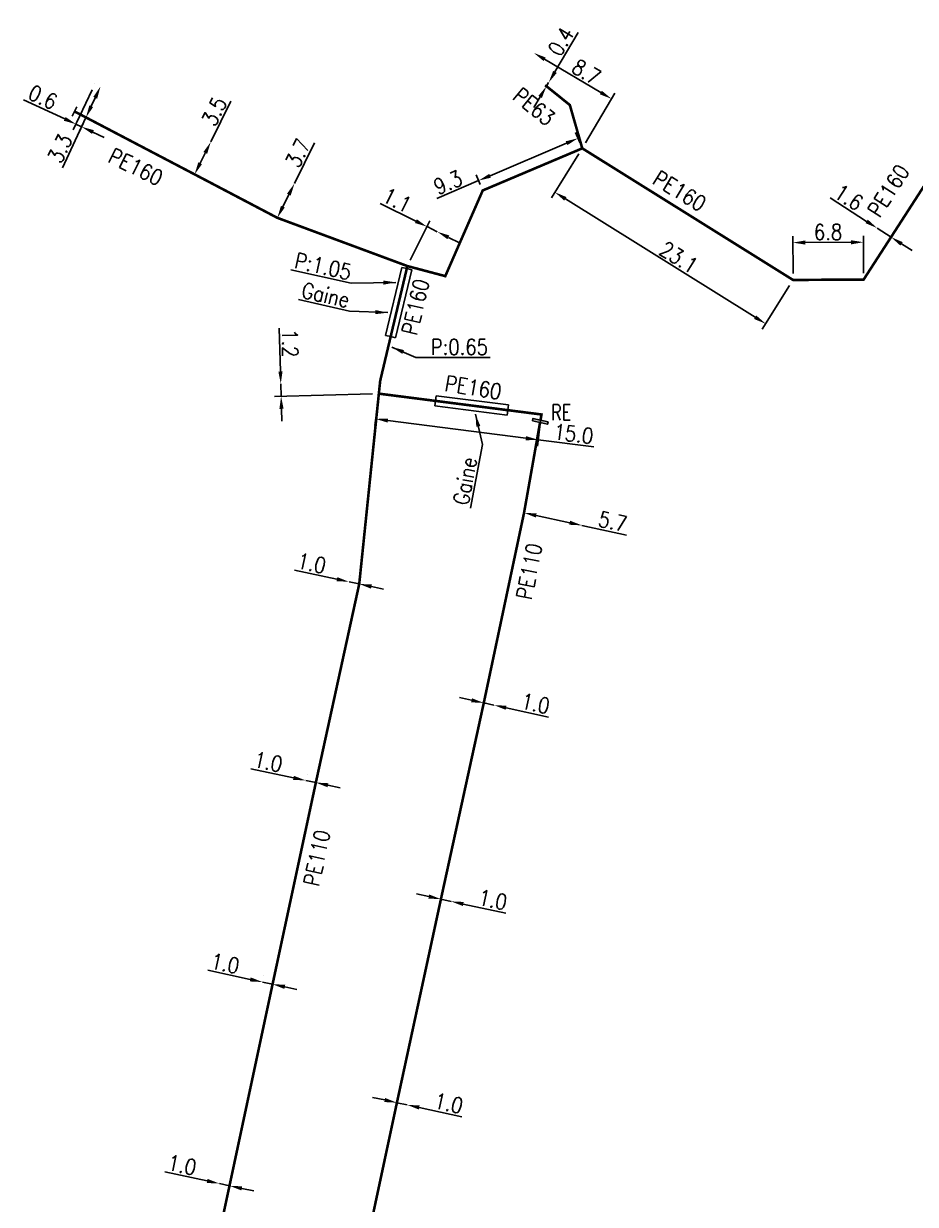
# Model space of a CAD drawing. Header units: millimetres. Extents: x 101000 to 102000, y 121011 to 122007.
# Drawn here: x 101834.1 to 101920, y 121892.1 to 122005.9 of the extents above; entities that cross this region are included whole.
import ezdxf
from ezdxf.enums import TextEntityAlignment as Align

# ---------------------------------------------------------------- set-up
doc = ezdxf.new("R2010")
doc.units = ezdxf.units.MM
doc.header["$PDMODE"] = 34
doc.linetypes.add('L_25_PE', pattern=[2000, 1000, 1000])
doc.layers.get('0').update_dxf_attribs({"linetype": 'CONTINUOUS'})
doc.layers.get('Defpoints').update_dxf_attribs({"linetype": 'CONTINUOUS'})
for name, color, linetype in [('L_150', 1, 'CONTINUOUS'), ('L_340', 7, 'CONTINUOUS'), ('L_400', 7, 'CONTINUOUS')]:
    doc.layers.add(name, color=color, linetype=linetype)
doc.styles.add('G_ROMANS', font='ROMANS.SHX', dxfattribs={"width": 0.75})
doc.styles.get("Standard").update_dxf_attribs({"font": 'romans.shx', "width": 0.85})
doc.dimstyles.get("Standard").update_dxf_attribs({"dimtxt": 1.5, "dimasz": 1.2, "dimexe": 0.625, "dimexo": 0.625, "dimgap": 0.25, "dimtad": 1, "dimdec": 1, "dimzin": 0, "dimdsep": 46, "dimtxsty": 'Standard', "dimcen": -0.5, "dimadec": 0, "dimazin": 0, "dimtfac": 1, "dimtdec": 1, "dimtmove": 0, "dimatfit": 3, "dimfxl": 0, "dimtolj": 1, "dimtzin": 0, "dimarcsym": 0})

# ---------------------------------------------------------------- blocks, each defined once
blk = doc.blocks.new('*D278')
at = {"layer": 'Defpoints', "color": 0, "linetype": 'Continuous', "transparency": 16777216}
for p in [(101870.07, 121901.9), (101871.05, 121901.69), (101871.05, 121901.69)]:
    blk.add_point(p, dxfattribs=at)
at = {"layer": 'L_150', "color": 0, "linetype": 'Continuous', "lineweight": -2, "transparency": 16777216}
for p, q in [((101868.9, 121902.16), (101867.72, 121902.41)), ((101870.07, 121901.9), (101871.05, 121901.69)), ((101872.22, 121901.43), (101876.31, 121900.54))]:
    blk.add_line(p, q, dxfattribs=at)
at = {"layer": 'L_150', "color": 0, "linetype": 'Continuous', "transparency": 16777216}
for points in [[(101868.94, 121902.35), (101868.85, 121901.96), (101870.07, 121901.9)], [(101872.26, 121901.63), (101872.18, 121901.24), (101871.05, 121901.69)]]:
    blk.add_solid(points, dxfattribs=at)
at = {"layer": 'L_150', "color": 0, "linetype": 'Continuous', "transparency": 16777216, "insert": (101875.06, 121901.84), "char_height": 1.5, "attachment_point": 5, "rotation": 347.7155}
blk.add_mtext('\\A1;1.0', dxfattribs=at)
blk = doc.blocks.new('*D279')
at = {"layer": 'Defpoints', "color": 0, "linetype": 'Continuous', "transparency": 16777216}
for p in [(101874.31, 121921.52), (101875.29, 121921.31), (101875.29, 121921.31)]:
    blk.add_point(p, dxfattribs=at)
at = {"layer": 'L_150', "color": 0, "linetype": 'Continuous', "lineweight": -2, "transparency": 16777216}
for p, q in [((101873.14, 121921.77), (101871.97, 121922.03)), ((101874.31, 121921.52), (101875.29, 121921.31)), ((101876.46, 121921.05), (101880.56, 121920.16))]:
    blk.add_line(p, q, dxfattribs=at)
at = {"layer": 'L_150', "color": 0, "linetype": 'Continuous', "transparency": 16777216}
for points in [[(101873.18, 121921.97), (101873.1, 121921.58), (101874.31, 121921.52)], [(101876.51, 121921.25), (101876.42, 121920.86), (101875.29, 121921.31)]]:
    blk.add_solid(points, dxfattribs=at)
at = {"layer": 'L_150', "color": 0, "linetype": 'Continuous', "transparency": 16777216, "insert": (101879.31, 121921.46), "char_height": 1.5, "attachment_point": 5, "rotation": 347.7155}
blk.add_mtext('\\A1;1.0', dxfattribs=at)
blk = doc.blocks.new('*D280')
at = {"layer": 'Defpoints', "color": 0, "linetype": 'Continuous', "transparency": 16777216}
for p in [(101878.44, 121940.44), (101879.42, 121940.23), (101879.42, 121940.23)]:
    blk.add_point(p, dxfattribs=at)
at = {"layer": 'L_150', "color": 0, "linetype": 'Continuous', "lineweight": -2, "transparency": 16777216}
for p, q in [((101877.27, 121940.7), (101876.09, 121940.95)), ((101878.44, 121940.44), (101879.42, 121940.23)), ((101880.59, 121939.97), (101884.68, 121939.08))]:
    blk.add_line(p, q, dxfattribs=at)
at = {"layer": 'L_150', "color": 0, "linetype": 'Continuous', "transparency": 16777216}
for points in [[(101877.31, 121940.89), (101877.22, 121940.5), (101878.44, 121940.44)], [(101880.63, 121940.17), (101880.55, 121939.78), (101879.42, 121940.23)]]:
    blk.add_solid(points, dxfattribs=at)
at = {"layer": 'L_150', "color": 0, "linetype": 'Continuous', "transparency": 16777216, "insert": (101883.43, 121940.38), "char_height": 1.5, "attachment_point": 5, "rotation": 347.7155}
blk.add_mtext('\\A1;1.0', dxfattribs=at)
blk = doc.blocks.new('*D281')
at = {"layer": 'Defpoints', "color": 0, "linetype": 'Continuous', "transparency": 16777216}
for p in [(101882.32, 121958.77), (101887.89, 121957.56), (101887.89, 121957.56)]:
    blk.add_point(p, dxfattribs=at)
at = {"layer": 'L_150', "color": 0, "linetype": 'Continuous', "lineweight": -2, "transparency": 16777216}
for p, q in [((101883.49, 121958.52), (101886.72, 121957.82)), ((101887.89, 121957.56), (101892.2, 121956.62))]:
    blk.add_line(p, q, dxfattribs=at)
at = {"layer": 'L_150', "color": 0, "linetype": 'Continuous', "transparency": 16777216}
for points in [[(101883.53, 121958.71), (101883.45, 121958.32), (101882.32, 121958.77)], [(101886.76, 121958.01), (101886.67, 121957.62), (101887.89, 121957.56)]]:
    blk.add_solid(points, dxfattribs=at)
at = {"layer": 'L_150', "color": 0, "linetype": 'Continuous', "transparency": 16777216, "insert": (101890.87, 121957.93), "char_height": 1.5, "attachment_point": 5, "rotation": 347.7155}
blk.add_mtext('\\A1;5.7', dxfattribs=at)
blk = doc.blocks.new('*D287')
at = {"layer": 'Defpoints', "color": 0, "linetype": 'Continuous', "transparency": 16777216}
for p in [(101852.97, 121894.1), (101852.97, 121894.1), (101853.94, 121893.89)]:
    blk.add_point(p, dxfattribs=at)
at = {"layer": 'L_150', "color": 0, "linetype": 'Continuous', "lineweight": -2, "transparency": 16777216}
for p, q in [((101851.79, 121894.35), (101847.7, 121895.23)), ((101853.94, 121893.89), (101852.97, 121894.1)), ((101855.12, 121893.64), (101856.29, 121893.39))]:
    blk.add_line(p, q, dxfattribs=at)
at = {"layer": 'L_150', "color": 0, "linetype": 'Continuous', "transparency": 16777216}
for points in [[(101851.83, 121894.55), (101851.75, 121894.16), (101852.97, 121894.1)], [(101855.16, 121893.83), (101855.08, 121893.44), (101853.94, 121893.89)]]:
    blk.add_solid(points, dxfattribs=at)
at = {"layer": 'L_150', "color": 0, "linetype": 'Continuous', "transparency": 16777216, "insert": (101849.37, 121895.89), "char_height": 1.5, "attachment_point": 5, "rotation": 347.9204}
blk.add_mtext('\\A1;1.0', dxfattribs=at)
blk = doc.blocks.new('*D288')
at = {"layer": 'Defpoints', "color": 0, "linetype": 'Continuous', "transparency": 16777216}
for p in [(101857.12, 121913.53), (101857.12, 121913.53), (101858.09, 121913.32)]:
    blk.add_point(p, dxfattribs=at)
at = {"layer": 'L_150', "color": 0, "linetype": 'Continuous', "lineweight": -2, "transparency": 16777216}
for p, q in [((101855.94, 121913.78), (101851.85, 121914.66)), ((101857.25, 121914.14), (101857.25, 121914.14)), ((101858.09, 121913.32), (101857.12, 121913.53)), ((101858.22, 121913.93), (101858.22, 121913.93)), ((101859.27, 121913.07), (101860.44, 121912.82))]:
    blk.add_line(p, q, dxfattribs=at)
at = {"layer": 'L_150', "color": 0, "linetype": 'Continuous', "transparency": 16777216}
for points in [[(101855.98, 121913.98), (101855.9, 121913.59), (101857.12, 121913.53)], [(101859.31, 121913.27), (101859.22, 121912.87), (101858.09, 121913.32)]]:
    blk.add_solid(points, dxfattribs=at)
at = {"layer": 'L_150', "color": 0, "linetype": 'Continuous', "transparency": 16777216, "insert": (101853.52, 121915.32), "char_height": 1.5, "attachment_point": 5, "rotation": 347.9204}
blk.add_mtext('\\A1;1.0', dxfattribs=at)
blk = doc.blocks.new('*D289')
at = {"layer": 'Defpoints', "color": 0, "linetype": 'Continuous', "transparency": 16777216}
for p in [(101861.28, 121932.97), (101861.28, 121932.97), (101862.26, 121932.76)]:
    blk.add_point(p, dxfattribs=at)
at = {"layer": 'L_150', "color": 0, "linetype": 'Continuous', "lineweight": -2, "transparency": 16777216}
for p, q in [((101860.1, 121933.22), (101856.01, 121934.1)), ((101861.41, 121933.58), (101861.41, 121933.58)), ((101862.26, 121932.76), (101861.28, 121932.97)), ((101862.39, 121933.37), (101862.39, 121933.37)), ((101863.43, 121932.51), (101864.6, 121932.26))]:
    blk.add_line(p, q, dxfattribs=at)
at = {"layer": 'L_150', "color": 0, "linetype": 'Continuous', "transparency": 16777216}
for points in [[(101860.15, 121933.41), (101860.06, 121933.02), (101861.28, 121932.97)], [(101863.47, 121932.7), (101863.39, 121932.31), (101862.26, 121932.76)]]:
    blk.add_solid(points, dxfattribs=at)
at = {"layer": 'L_150', "color": 0, "linetype": 'Continuous', "transparency": 16777216, "insert": (101857.68, 121934.76), "char_height": 1.5, "attachment_point": 5, "rotation": 347.9204}
blk.add_mtext('\\A1;1.0', dxfattribs=at)
blk = doc.blocks.new('*D290')
at = {"layer": 'Defpoints', "color": 0, "linetype": 'Continuous', "transparency": 16777216}
for p in [(101865.46, 121952.12), (101865.46, 121952.12), (101866.44, 121951.91)]:
    blk.add_point(p, dxfattribs=at)
at = {"layer": 'L_150', "color": 0, "linetype": 'Continuous', "lineweight": -2, "transparency": 16777216}
for p, q in [((101864.29, 121952.37), (101860.19, 121953.25)), ((101866.44, 121951.91), (101865.46, 121952.12)), ((101865.59, 121952.73), (101865.59, 121952.73)), ((101866.57, 121952.52), (101866.57, 121952.52)), ((101867.62, 121951.66), (101868.79, 121951.41))]:
    blk.add_line(p, q, dxfattribs=at)
at = {"layer": 'L_150', "color": 0, "linetype": 'Continuous', "transparency": 16777216}
for points in [[(101864.33, 121952.57), (101864.25, 121952.18), (101865.46, 121952.12)], [(101867.66, 121951.86), (101867.57, 121951.46), (101866.44, 121951.91)]]:
    blk.add_solid(points, dxfattribs=at)
at = {"layer": 'L_150', "color": 0, "linetype": 'Continuous', "transparency": 16777216, "insert": (101861.86, 121953.91), "char_height": 1.5, "attachment_point": 5, "rotation": 347.9204}
blk.add_mtext('\\A1;1.0', dxfattribs=at)
blk = doc.blocks.new('*D307')
at = {"layer": 'Defpoints', "color": 0, "linetype": 'Continuous', "transparency": 16777216}
for p in [(101916.34, 121986.22), (101916.34, 121986.22), (101917.68, 121985.35)]:
    blk.add_point(p, dxfattribs=at)
at = {"layer": 'L_150', "color": 0, "linetype": 'Continuous', "lineweight": -2, "transparency": 16777216}
for p, q in [((101915.33, 121986.87), (101911.81, 121989.14)), ((101917.68, 121985.35), (101916.34, 121986.22)), ((101918.69, 121984.7), (101919.7, 121984.05))]:
    blk.add_line(p, q, dxfattribs=at)
at = {"layer": 'L_150', "color": 0, "linetype": 'Continuous', "transparency": 16777216}
for points in [[(101915.44, 121987.04), (101915.22, 121986.7), (101916.34, 121986.22)], [(101918.8, 121984.87), (101918.58, 121984.53), (101917.68, 121985.35)]]:
    blk.add_solid(points, dxfattribs=at)
at = {"layer": 'L_150', "color": 0, "linetype": 'Continuous', "transparency": 16777216, "insert": (101913.61, 121989.17), "char_height": 1.5, "attachment_point": 5, "rotation": 327.1631}
blk.add_mtext('\\A1;1.6', dxfattribs=at)
blk = doc.blocks.new('*D308')
at = {"layer": 'Defpoints', "color": 0, "linetype": 'Continuous', "transparency": 16777216}
for p in [(101884.48, 121999.9), (101884.69, 122000.25), (101884.69, 122000.25)]:
    blk.add_point(p, dxfattribs=at)
at = {"layer": 'L_150', "color": 0, "linetype": 'Continuous', "lineweight": -2, "transparency": 16777216}
for p, q in [((101885.3, 122001.28), (101887.55, 122005.09)), ((101884.48, 121999.9), (101884.69, 122000.25)), ((101883.87, 121998.87), (101883.26, 121997.84))]:
    blk.add_line(p, q, dxfattribs=at)
at = {"layer": 'L_150', "color": 0, "linetype": 'Continuous', "transparency": 16777216}
for points in [[(101885.13, 122001.38), (101885.47, 122001.18), (101884.69, 122000.25)], [(101883.7, 121998.97), (101884.04, 121998.77), (101884.48, 121999.9)]]:
    blk.add_solid(points, dxfattribs=at)
at = {"layer": 'L_150', "color": 0, "linetype": 'Continuous', "transparency": 16777216, "insert": (101885.87, 122004.21), "char_height": 1.5, "attachment_point": 5, "rotation": 59.3916}
blk.add_mtext('\\A1;0.4', dxfattribs=at)
blk = doc.blocks.new('*D309')
at = {"layer": 'Defpoints', "color": 0, "linetype": 'Continuous', "transparency": 16777216}
for p in [(101883.26, 122003.11), (101883.26, 122003.11), (101887.93, 121993.91)]:
    blk.add_point(p, dxfattribs=at)
at = {"layer": 'L_150', "color": 0, "linetype": 'Continuous', "lineweight": -2, "transparency": 16777216}
for p, q in [((101889.72, 121999.29), (101884.3, 122002.5)), ((101888.25, 121994.44), (101891.07, 121999.22))]:
    blk.add_line(p, q, dxfattribs=at)
at = {"layer": 'L_150', "color": 0, "linetype": 'Continuous', "transparency": 16777216}
for points in [[(101884.4, 122002.67), (101884.2, 122002.33), (101883.26, 122003.11)], [(101889.82, 121999.46), (101889.62, 121999.12), (101890.75, 121998.68)]]:
    blk.add_solid(points, dxfattribs=at)
at = {"layer": 'L_150', "color": 0, "linetype": 'Continuous', "transparency": 16777216, "insert": (101888.33, 122001.27), "char_height": 1.5, "attachment_point": 5, "rotation": 329.3923}
blk.add_mtext('\\A1;8.7', dxfattribs=at)
blk = doc.blocks.new('*D310')
at = {"layer": 'Defpoints', "color": 0, "linetype": 'Continuous', "transparency": 16777216}
for p in [(101873.96, 121985.87), (101873.96, 121985.87), (101871.08, 121982.56)]:
    blk.add_point(p, dxfattribs=at)
at = {"layer": 'L_150', "color": 0, "linetype": 'Continuous', "lineweight": -2, "transparency": 16777216}
for p, q in [((101871.9, 121986.89), (101868.47, 121988.6)), ((101871.36, 121983.12), (101873.25, 121986.92)), ((101873.96, 121985.87), (101872.97, 121986.36)), ((101875.03, 121985.33), (101876.1, 121984.79))]:
    blk.add_line(p, q, dxfattribs=at)
at = {"layer": 'L_150', "color": 0, "linetype": 'Continuous', "transparency": 16777216}
for points in [[(101871.99, 121987.07), (101871.81, 121986.71), (101872.97, 121986.36)], [(101875.12, 121985.51), (101874.94, 121985.15), (101873.96, 121985.87)]]:
    blk.add_solid(points, dxfattribs=at)
at = {"layer": 'L_150', "color": 0, "linetype": 'Continuous', "transparency": 16777216, "insert": (101870.1, 121988.91), "char_height": 1.5, "attachment_point": 5, "rotation": 333.4821}
blk.add_mtext('\\A1;1.1', dxfattribs=at)
blk = doc.blocks.new('*D311')
at = {"layer": 'Defpoints', "color": 0, "linetype": 'Continuous', "transparency": 16777216}
for p in [(101858.88, 121971.2), (101858.91, 121970), (101868.33, 121970.26)]:
    blk.add_point(p, dxfattribs=at)
at = {"layer": 'L_150', "color": 0, "linetype": 'Continuous', "lineweight": -2, "transparency": 16777216}
for p, q in [((101858.85, 121972.4), (101858.73, 121976.58)), ((101858.91, 121970), (101858.88, 121971.2)), ((101867.71, 121970.25), (101858.29, 121969.98)), ((101858.95, 121968.8), (101858.98, 121967.6))]:
    blk.add_line(p, q, dxfattribs=at)
at = {"layer": 'L_150', "color": 0, "linetype": 'Continuous', "transparency": 16777216}
for points in [[(101859.05, 121972.4), (101858.65, 121972.39), (101858.88, 121971.2)], [(101859.15, 121968.8), (101858.75, 121968.79), (101858.91, 121970)]]:
    blk.add_solid(points, dxfattribs=at)
at = {"layer": 'L_150', "color": 0, "linetype": 'Continuous', "transparency": 16777216, "insert": (101859.77, 121975.12), "char_height": 1.5, "attachment_point": 5, "rotation": 271.6209}
blk.add_mtext('\\A1;1.2', dxfattribs=at)
blk = doc.blocks.new('L_340_20')
at = {"linetype": 'Continuous'}
blk.add_hatch(color=0, dxfattribs=at).paths.add_polyline_path([(0.125, 0.75), (-0.125, 0.75), (-0.125, -0.75), (0.125, -0.75)])
at = {"color": 0, "linetype": 'Continuous'}
blk.add_lwpolyline([(-0.125, 0.75), (0.125, 0.75), (0.125, -0.75), (-0.125, -0.75)], close=True, dxfattribs=at)
at = {"color": 0, "linetype": 'Continuous', "width": 0.75}
for tag, height, flags, p in [('RE', 1.5, 8, (0, 3)), ('DEF_LEG', 1.2, 3, (0, -5)), ('DEF_COUP', 1.2, 3, (0, -7.5)), ('DEF_TYPE', 1.2, 3, (0, -10))]:
    blk.add_attdef(tag, text='', height=height, dxfattribs=dict(at, flags=flags)).set_placement(p, align=Align.MIDDLE)
blk = doc.blocks.new('*D312')
at = {"layer": 'Defpoints', "color": 0, "linetype": 'Continuous', "transparency": 16777216}
for p in [(101860.2, 121990.52), (101860.2, 121990.52), (101858.55, 121987.21)]:
    blk.add_point(p, dxfattribs=at)
at = {"layer": 'L_150', "color": 0, "linetype": 'Continuous', "lineweight": -2, "transparency": 16777216}
for p, q in [((101860.2, 121990.52), (101862.14, 121994.44)), ((101859.08, 121988.28), (101859.66, 121989.45))]:
    blk.add_line(p, q, dxfattribs=at)
at = {"layer": 'L_150', "color": 0, "linetype": 'Continuous', "transparency": 16777216}
for points in [[(101859.48, 121989.54), (101859.84, 121989.36), (101860.2, 121990.52)], [(101858.9, 121988.37), (101859.26, 121988.2), (101858.55, 121987.21)]]:
    blk.add_solid(points, dxfattribs=at)
at = {"layer": 'L_150', "color": 0, "linetype": 'Continuous', "transparency": 16777216, "insert": (101860.54, 121993.46), "char_height": 1.5, "attachment_point": 5, "rotation": 63.545}
blk.add_mtext('\\A1;3.7', dxfattribs=at)
blk = doc.blocks.new('*D313')
at = {"layer": 'Defpoints', "color": 0, "linetype": 'Continuous', "transparency": 16777216}
for p in [(101852.14, 121994.53), (101852.14, 121994.53), (101850.58, 121991.4)]:
    blk.add_point(p, dxfattribs=at)
at = {"layer": 'L_150', "color": 0, "linetype": 'Continuous', "lineweight": -2, "transparency": 16777216}
for p, q in [((101852.14, 121994.53), (101854.08, 121998.45)), ((101851.11, 121992.47), (101851.6, 121993.46))]:
    blk.add_line(p, q, dxfattribs=at)
at = {"layer": 'L_150', "color": 0, "linetype": 'Continuous', "transparency": 16777216}
for points in [[(101851.42, 121993.55), (101851.78, 121993.37), (101852.14, 121994.53)], [(101850.93, 121992.56), (101851.29, 121992.39), (101850.58, 121991.4)]]:
    blk.add_solid(points, dxfattribs=at)
at = {"layer": 'L_150', "color": 0, "linetype": 'Continuous', "transparency": 16777216, "insert": (101852.48, 121997.47), "char_height": 1.5, "attachment_point": 5, "rotation": 63.5458}
blk.add_mtext('\\A1;3.5', dxfattribs=at)
blk = doc.blocks.new('*D314')
at = {"layer": 'Defpoints', "color": 0, "linetype": 'Continuous', "transparency": 16777216}
for p in [(101840.97, 122000.13), (101839.15, 121996.24), (101840.11, 121996.89)]:
    blk.add_point(p, dxfattribs=at)
at = {"layer": 'L_340', "color": 0, "linetype": 'Continuous', "lineweight": -2, "transparency": 16777216}
for p, q in [((101840.7, 121999.56), (101838.89, 121995.68)), ((101838.06, 121996.75), (101834.1, 121998.6)), ((101839.69, 121995.99), (101839.15, 121996.24)), ((101839.85, 121996.32), (101839.43, 121995.42)), ((101840.78, 121995.48), (101841.87, 121994.97))]:
    blk.add_line(p, q, dxfattribs=at)
at = {"layer": 'L_340', "color": 0, "linetype": 'Continuous', "transparency": 16777216}
for points in [[(101838.15, 121996.93), (101837.98, 121996.57), (101839.15, 121996.24)], [(101840.87, 121995.66), (101840.7, 121995.3), (101839.69, 121995.99)]]:
    blk.add_solid(points, dxfattribs=at)
at = {"layer": 'L_340', "color": 0, "linetype": 'Continuous', "transparency": 16777216, "insert": (101835.96, 121998.84), "char_height": 1.5, "attachment_point": 5, "rotation": 334.9367}
blk.add_mtext('\\A1;0.6', dxfattribs=at)
blk = doc.blocks.new('*D315')
at = {"layer": 'Defpoints', "color": 0, "linetype": 'Continuous', "transparency": 16777216}
for p in [(101841.51, 121999.88), (101841.51, 121999.88), (101840.11, 121996.89)]:
    blk.add_point(p, dxfattribs=at)
at = {"layer": 'L_340', "color": 0, "linetype": 'Continuous', "lineweight": -2, "transparency": 16777216}
for p, q in [((101840.95, 122000.14), (101840.95, 122000.14)), ((101841, 121998.79), (101840.62, 121997.97)), ((101840.11, 121996.89), (101837.84, 121992.03)), ((101839.55, 121997.15), (101839.55, 121997.15))]:
    blk.add_line(p, q, dxfattribs=at)
at = {"layer": 'L_340', "color": 0, "linetype": 'Continuous', "transparency": 16777216}
for points in [[(101840.82, 121998.87), (101841.19, 121998.7), (101841.51, 121999.88)], [(101840.44, 121998.06), (101840.8, 121997.89), (101840.11, 121996.89)]]:
    blk.add_solid(points, dxfattribs=at)
at = {"layer": 'L_340', "color": 0, "linetype": 'Continuous', "transparency": 16777216, "insert": (101837.61, 121993.89), "char_height": 1.5, "attachment_point": 5, "rotation": 64.9367}
blk.add_mtext('\\A1;3.3', dxfattribs=at)
blk = doc.blocks.new('L_340_07')
at = {"color": 0, "linetype": 'Continuous', "const_width": 0.25, "flags": 128}
blk.add_lwpolyline([(0, 0), (1.25, 0)], dxfattribs=at)
at = {"color": 0, "linetype": 'Continuous', "flags": 128}
blk.add_lwpolyline([(1.25, -0.5), (1.25, 0.5)], dxfattribs=at)
at = {"color": 0, "linetype": 'Continuous', "style": 'G_ROMANS', "width": 0.75, "flags": 3}
for tag, p in [('DEF_LEG', (0.72, -3.47)), ('DEF_COUP', (0.72, -5.97)), ('DEF_TYPE', (0.72, -8.47))]:
    blk.add_attdef(tag, text='', height=1.2, dxfattribs=at).set_placement(p, align=Align.MIDDLE)
blk = doc.blocks.new('*D412')
at = {"layer": 'Defpoints', "color": 0, "linetype": 'Continuous', "transparency": 16777216}
for p in [(101908.22, 121984.82), (101908.24, 121981.22), (101915.04, 121981.26)]:
    blk.add_point(p, dxfattribs=at)
at = {"layer": 'L_150', "color": 0, "linetype": 'Continuous', "lineweight": -2, "transparency": 16777216}
for p, q in [((101908.24, 121981.85), (101908.22, 121985.45)), ((101913.82, 121984.85), (101909.42, 121984.83)), ((101915.04, 121981.89), (101915.02, 121985.48))]:
    blk.add_line(p, q, dxfattribs=at)
at = {"layer": 'L_150', "color": 0, "linetype": 'Continuous', "transparency": 16777216}
for points in [[(101909.42, 121985.03), (101909.42, 121984.63), (101908.22, 121984.82)], [(101913.82, 121985.05), (101913.82, 121984.65), (101915.02, 121984.86)]]:
    blk.add_solid(points, dxfattribs=at)
at = {"layer": 'L_150', "color": 0, "linetype": 'Continuous', "transparency": 16777216, "insert": (101911.61, 121985.84), "char_height": 1.5, "attachment_point": 5, "rotation": 0.3179}
blk.add_mtext('\\A1;6.8', dxfattribs=at)
blk = doc.blocks.new('*D413')
at = {"layer": 'Defpoints', "color": 0, "linetype": 'Continuous', "transparency": 16777216}
for p in [(101887.93, 121993.91), (101885.29, 121989.68), (101908.24, 121981.22)]:
    blk.add_point(p, dxfattribs=at)
at = {"layer": 'L_150', "color": 0, "linetype": 'Continuous', "lineweight": -2, "transparency": 16777216}
for p, q in [((101887.6, 121993.38), (101884.96, 121989.15)), ((101904.58, 121977.63), (101886.31, 121989.04)), ((101907.91, 121980.69), (101905.27, 121976.47))]:
    blk.add_line(p, q, dxfattribs=at)
at = {"layer": 'L_150', "color": 0, "linetype": 'Continuous', "transparency": 16777216}
for points in [[(101886.41, 121989.21), (101886.2, 121988.87), (101885.29, 121989.68)], [(101904.69, 121977.8), (101904.48, 121977.46), (101905.6, 121977)]]:
    blk.add_solid(points, dxfattribs=at)
at = {"layer": 'L_150', "color": 0, "linetype": 'Continuous', "transparency": 16777216, "insert": (101897.23, 121983.4), "char_height": 1.5, "attachment_point": 5, "rotation": 328.0183}
blk.add_mtext('\\A1;23.1', dxfattribs=at)
blk = doc.blocks.new('*D414')
at = {"layer": 'Defpoints', "color": 0, "linetype": 'Continuous', "transparency": 16777216}
for p in [(101887.93, 121993.91), (101877.94, 121990.8), (101878.34, 121989.85)]:
    blk.add_point(p, dxfattribs=at)
at = {"layer": 'L_150', "color": 0, "linetype": 'Continuous', "lineweight": -2, "transparency": 16777216}
for p, q in [((101887.68, 121994.48), (101887.27, 121995.45)), ((101886.41, 121994.4), (101879.05, 121991.27)), ((101877.94, 121990.8), (101873.92, 121989.08)), ((101878.1, 121990.43), (101877.7, 121991.37))]:
    blk.add_line(p, q, dxfattribs=at)
at = {"layer": 'L_150', "color": 0, "linetype": 'Continuous', "transparency": 16777216}
for points in [[(101886.33, 121994.59), (101886.49, 121994.22), (101887.51, 121994.88)], [(101878.97, 121991.45), (101879.12, 121991.08), (101877.94, 121990.8)]]:
    blk.add_solid(points, dxfattribs=at)
at = {"layer": 'L_150', "color": 0, "linetype": 'Continuous', "transparency": 16777216, "insert": (101874.99, 121990.62), "char_height": 1.5, "attachment_point": 5, "rotation": 23.0753}
blk.add_mtext('\\A1;9.3', dxfattribs=at)
blk = doc.blocks.new('*D415')
at = {"layer": 'Defpoints', "color": 0, "linetype": 'Continuous', "transparency": 16777216}
for p in [(101868.33, 121970.26), (101868.02, 121967.82), (101884, 121968.25)]:
    blk.add_point(p, dxfattribs=at)
at = {"layer": 'L_150', "color": 0, "linetype": 'Continuous', "lineweight": -2, "transparency": 16777216}
for p, q in [((101868.25, 121969.64), (101867.94, 121967.2)), ((101869.21, 121967.66), (101882.5, 121965.96)), ((101883.92, 121967.64), (101883.61, 121965.19)), ((101883.69, 121965.81), (101889.05, 121965.12))]:
    blk.add_line(p, q, dxfattribs=at)
at = {"layer": 'L_150', "color": 0, "linetype": 'Continuous', "transparency": 16777216}
for points in [[(101869.23, 121967.86), (101869.18, 121967.47), (101868.02, 121967.82)], [(101882.52, 121966.16), (101882.47, 121965.76), (101883.69, 121965.81)]]:
    blk.add_solid(points, dxfattribs=at)
at = {"layer": 'L_150', "color": 0, "linetype": 'Continuous', "transparency": 16777216, "insert": (101887.09, 121966.38), "char_height": 1.5, "attachment_point": 5, "rotation": 352.6981}
blk.add_mtext('\\A1;15.0', dxfattribs=at)

msp = doc.modelspace()

# ---------------------------------------------------------------- linework, layer by layer
at = {"layer": 'L_150', "linetype": 'L_25_PE', "const_width": 0.25, "flags": 128}
for points in [[(101884.35, 122000), (101884.48, 121999.9), (101886.73, 121998.09), (101887.93, 121993.91), (101908.24, 121981.22), (101915.04, 121981.26), (101917.68, 121985.35), (101920.84, 121990.25)], [(101840.11, 121996.89), (101850.58, 121991.4), (101858.55, 121987.21), (101871.08, 121982.56), (101874.73, 121981.59), (101878.34, 121989.85), (101887.93, 121993.91)], [(101842.04, 121831.11), (101841.8, 121837.86), (101840.95, 121862.71), (101840.9, 121864.23), (101849.35, 121872.51), (101849.77, 121874.46), (101853.94, 121893.89), (101858.09, 121913.32), (101862.26, 121932.76), (101866.44, 121951.91), (101868.33, 121970.26), (101868.46, 121971.5), (101871.08, 121982.56)], [(101868.33, 121970.26), (101884, 121968.25), (101883.91, 121967.71)], [(101883.86, 121967.47), (101882.32, 121958.77), (101878.44, 121940.44), (101874.31, 121921.52), (101870.07, 121901.9), (101865.02, 121878.29), (101860.86, 121858.85), (101856.72, 121839.39), (101856.05, 121836.31)]]:
    msp.add_lwpolyline(points, dxfattribs=at)
at = {"layer": 'L_400', "color": 7, "linetype": 'CONTINUOUS'}
for p, q in [((101870.53, 121982.42), (101868.98, 121975.88)), ((101871.5, 121982.19), (101869.95, 121975.65)), ((101870.53, 121982.42), (101871.02, 121982.31)), ((101871.5, 121982.19), (101871.02, 121982.31)), ((101868.98, 121975.88), (101869.47, 121975.76)), ((101869.95, 121975.65), (101869.47, 121975.76)), ((101873.86, 121970.06), (101873.8, 121969.56)), ((101873.86, 121970.06), (101880.82, 121969.17)), ((101873.73, 121969.07), (101873.8, 121969.56)), ((101873.73, 121969.07), (101880.69, 121968.18)), ((101880.82, 121969.17), (101880.75, 121968.67)), ((101880.69, 121968.18), (101880.75, 121968.67))]:
    msp.add_line(p, q, dxfattribs=at)

# ---------------------------------------------------------------- block references
at = {"layer": 'L_340', "rotation": 152.3281004901161}
msp.add_blockref('L_340_07', (101840.11, 121996.89), dxfattribs=at)
at = {"layer": 'L_340'}
ref = msp.add_blockref('L_340_20', (101883.88, 121967.59), dxfattribs=dict(at, rotation=78.04703832139622))
ref.add_attrib('RE', 'RE', dxfattribs={"layer": '0', "color": 0, "linetype": 'Continuous', "height": 1.5, "width": 0.75, "flags": 8}).set_placement((101885.91, 121968.45), align=Align.MIDDLE)

# ---------------------------------------------------------------- texts
at = {"layer": 'L_150', "linetype": 'Continuous', "width": 0.85}
for s, rotation, p in [('PE63', 320.8303, (101883.28, 121997.93)), ('PE160', 333.7832, (101844.91, 121992.12)), ('PE160', 328.6257, (101897.31, 121989.8)), ('PE160', 57.1631, (101917.43, 121989.82)), ('PE160', 76.8036, (101871.86, 121978.61)), ('PE160', 350.861, (101877.43, 121970.85)), ('PE110', 78.7802, (101882.82, 121953.12)), ('PE110', 77.9125, (101862.36, 121925.48))]:
    msp.add_text(s, height=1.5, rotation=rotation, dxfattribs=at).set_placement(p, align=Align.MIDDLE)
at = {"layer": 'L_150', "linetype": 'Continuous', "insert": (101865.49, 121981.2), "char_height": 1.5, "attachment_point": 9, "rotation": 347.3172}
msp.add_mtext('\\A1;P:1.05', dxfattribs=at)
at = {"layer": 'L_150', "linetype": 'Continuous', "insert": (101873.33, 121974.01), "char_height": 1.5, "attachment_point": 7}
msp.add_mtext('\\A1;P:0.65', dxfattribs=at)
at = {"layer": 'L_400', "linetype": 'Continuous', "char_height": 1.5, "attachment_point": 9}
for insert, rotation in [((101865.31, 121978.52), 347.3172), ((101877.81, 121963.98), 79.2766)]:
    msp.add_mtext('\\A1;Gaine', dxfattribs=dict(at, insert=insert, rotation=rotation))

# ---------------------------------------------------------------- dimensions: what is measured, and where the dimension line sits
at = {"layer": 'L_150', "linetype": 'Continuous'}
for base, p1, p2, angle, text, picture, middle in [((101884.69, 122000.25), (101884.48, 121999.9), (101884.69, 122000.25), 239.3916, '0.4', '*D308', (101886.73, 122003.7)), ((101883.26, 122003.11), (101887.93, 121993.91), (101883.26, 122003.11), 329.3923, '8.7', '*D309', (101887.82, 122000.41)), ((101852.14, 121994.53), (101850.58, 121991.4), (101852.14, 121994.53), 243.5458, '3.5', '*D313', (101853.38, 121997.03)), ((101860.2, 121990.52), (101858.55, 121987.21), (101860.2, 121990.52), 243.545, '3.7', '*D312', (101861.44, 121993.02)), ((101877.94, 121990.8), (101887.93, 121993.91), (101878.34, 121989.85), 23.0753, '9.3', '*D414', (101875.38, 121989.7)), ((101885.29, 121989.68), (101908.24, 121981.22), (101887.93, 121993.91), 328.0183, '23.1', '*D413', (101896.7, 121982.56)), ((101873.96, 121985.87), (101871.08, 121982.56), (101873.96, 121985.87), 153.4821, '1.1', '*D310', (101869.65, 121988.01)), ((101916.34, 121986.22), (101917.68, 121985.35), (101916.34, 121986.22), 327.1631, '1.6', '*D307', (101913.06, 121988.33)), ((101868.02, 121967.82), (101884, 121968.25), (101868.33, 121970.26), 352.6981, '15.0', '*D415', (101886.96, 121965.39))]:
    dim = msp.add_linear_dim(base=base, p1=p1, p2=p2, angle=angle, text=text, dimstyle='Standard', dxfattribs=at)
    dim.commit()
    dim.dimension.update_dxf_attribs({"geometry": picture, "text_midpoint": middle, "dimtype": 160})
for base, p1, p2, angle, picture, middle in [((101908.22, 121984.82), (101915.04, 121981.26), (101908.24, 121981.22), 0.3179, '*D412', (101911.62, 121984.84)), ((101858.91, 121970), (101858.88, 121971.2), (101868.33, 121970.26), 91.6209, '*D311', (101858.77, 121975.09)), ((101887.89, 121957.56), (101882.32, 121958.77), (101887.89, 121957.56), 167.7155, '*D281', (101890.66, 121956.96)), ((101865.46, 121952.12), (101866.44, 121951.91), (101865.46, 121952.12), 347.9204, '*D290', (101861.66, 121952.94)), ((101879.42, 121940.23), (101878.44, 121940.44), (101879.42, 121940.23), 167.7155, '*D280', (101883.22, 121939.4)), ((101861.28, 121932.97), (101862.26, 121932.76), (101861.28, 121932.97), 347.9204, '*D289', (101857.47, 121933.78)), ((101875.29, 121921.31), (101874.31, 121921.52), (101875.29, 121921.31), 167.7155, '*D279', (101879.1, 121920.48)), ((101857.12, 121913.53), (101858.09, 121913.32), (101857.12, 121913.53), 347.9204, '*D288', (101853.31, 121914.35)), ((101871.05, 121901.69), (101870.07, 121901.9), (101871.05, 121901.69), 167.7155, '*D278', (101874.85, 121900.86)), ((101852.97, 121894.1), (101853.94, 121893.89), (101852.97, 121894.1), 347.9204, '*D287', (101849.16, 121894.91))]:
    dim = msp.add_linear_dim(base=base, p1=p1, p2=p2, angle=angle, dimstyle='Standard', dxfattribs=at)
    dim.commit()
    dim.dimension.update_dxf_attribs({"geometry": picture, "text_midpoint": middle, "dimtype": 160})
at = {"layer": 'L_340', "linetype": 'Continuous'}
for base, p2, angle, text, picture, middle in [((101839.15, 121996.24), (101840.97, 122000.13), 334.9367, '0.6', '*D314', (101835.54, 121997.93)), ((101841.51, 121999.88), (101841.51, 121999.88), 244.9367, '3.3', '*D315', (101838.51, 121993.46))]:
    dim = msp.add_linear_dim(base=base, p1=(101840.11, 121996.89), p2=p2, angle=angle, text=text, dimstyle='Standard', dxfattribs=at)
    dim.commit()
    dim.dimension.update_dxf_attribs({"geometry": picture, "text_midpoint": middle, "dimtype": 160})

# ---------------------------------------------------------------- leaders
at = {"layer": 'L_150', "linetype": 'Continuous', "annotation_type": 0, "has_hookline": 1, "hookline_direction": 1, "text_width": 5.71, "horizontal_direction": (0.9756, -0.219554, 0)}
msp.add_leader([(101869.97, 121980.99), (101865.67, 121980.9)], dimstyle='Standard', dxfattribs=at)
at = {"layer": 'L_150', "linetype": 'Continuous', "annotation_type": 0, "has_hookline": 1, "hookline_direction": 0, "text_width": 5.71}
msp.add_leader([(101869.57, 121974.75), (101871.88, 121973.76), (101873.08, 121973.76)], dimstyle='Standard', dxfattribs=at)
at = {"layer": 'L_400', "linetype": 'Continuous', "annotation_type": 0, "has_hookline": 1, "hookline_direction": 1, "text_width": 4.8}
for points, horizontal_direction in [([(101869.2, 121978.07), (101865.5, 121978.22)], (0.9756, -0.219554, 0)), ([(101877.64, 121968.27), (101878.32, 121965.35), (101878.1, 121964.17)], (0.186067, 0.982537, 0))]:
    msp.add_leader(points, dimstyle='Standard', dxfattribs=dict(at, horizontal_direction=horizontal_direction))

doc.saveas('drawing.dxf')
